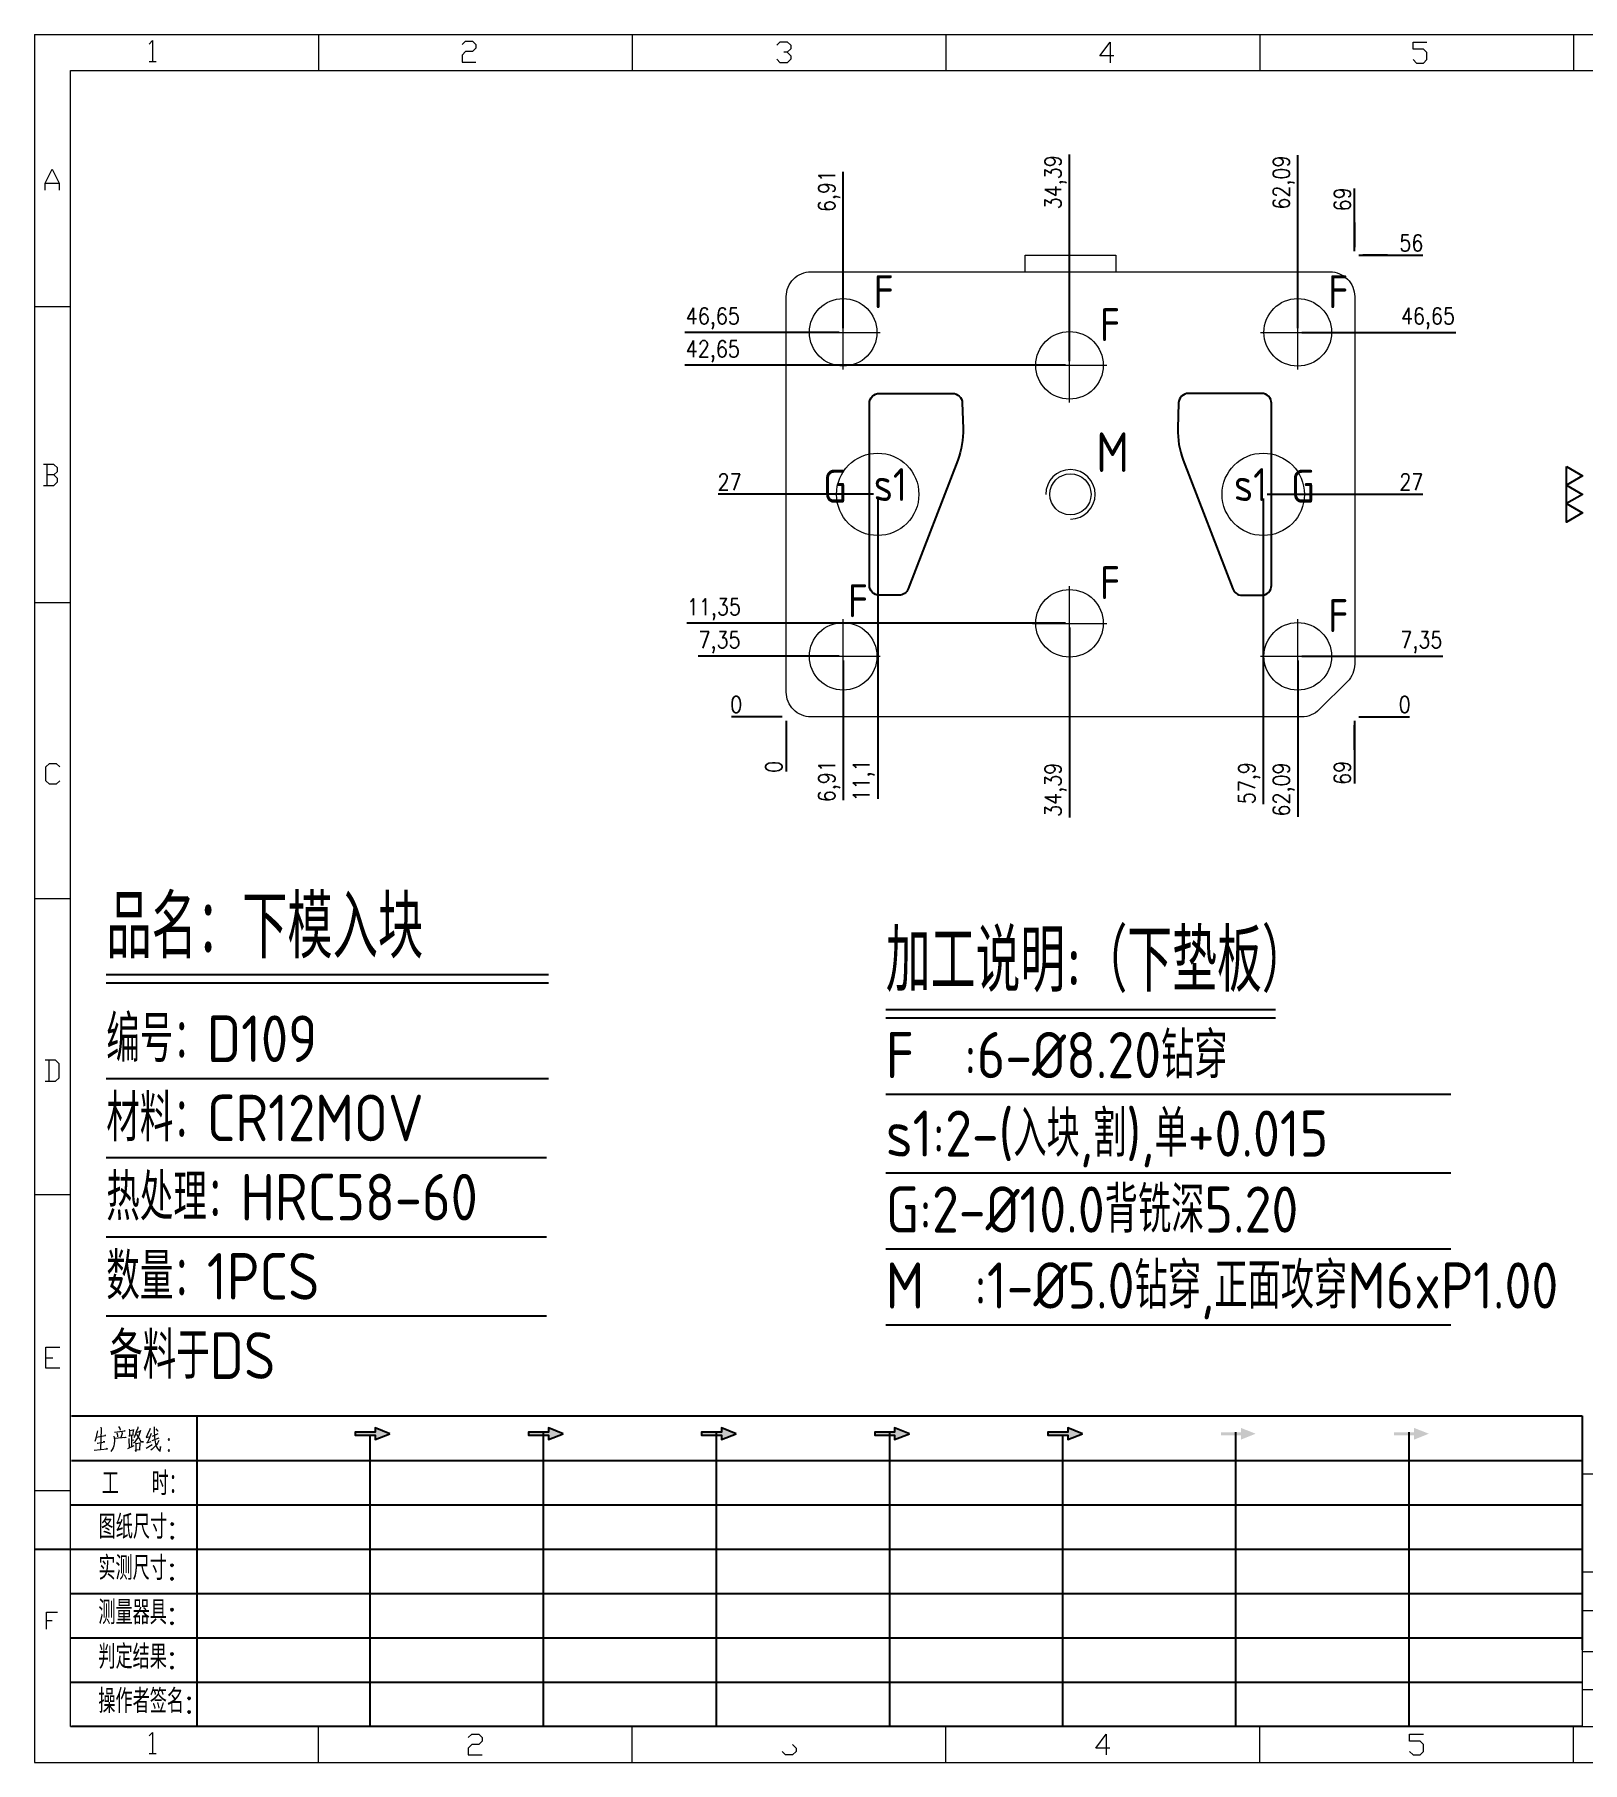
# Model space of a CAD drawing. Header units: millimetres. Extents: x 88508 to 142116, y -5268 to 20283.
# Drawn here: x 98120.5 to 98308.4, y -5268 to -5058.4 of the extents above; entities that cross this region are included whole.
import ezdxf
from ezdxf.enums import TextEntityAlignment as Align

# ---------------------------------------------------------------- set-up
doc = ezdxf.new("R2010")
doc.units = ezdxf.units.MM
doc.linetypes.add('CENTER', pattern=[0])
doc.linetypes.add('HIDDEN', pattern=[0])
for name, color, linetype in [('DIM', 4, 'Continuous'), ('LB_P', 2, 'Continuous'), ('TEXT', 4, 'Continuous')]:
    doc.layers.add(name, color=color, linetype=linetype)
doc.styles.add('chinesef_fs', font='simplex.shx', dxfattribs={"bigfont": 'gbcbig.shx'})
doc.styles.add('gbenor', font='gbenor.shx', dxfattribs={"bigfont": 'gbcbig.shx'})
doc.styles.add('GBENOR_', font='gbenor.shx', dxfattribs={"bigfont": 'gbcbig'})
doc.styles.get("Standard").update_dxf_attribs({"font": 'txt.shx', "width": 0.85, "bigfont": 'ctxt.shx'})
doc.styles.add('TXT', font='txt.shx', dxfattribs={"width": 0.8, "bigfont": 'ctxt.shx'})
doc.dimstyles.new('T-2-WX', dxfattribs={"dimtxt": 2, "dimasz": 2, "dimexe": 0.5, "dimexo": 0.5, "dimgap": 0.5, "dimtad": 1, "dimtxsty": 'Standard', "dimblk": 'OPEN30', "dimcen": 0, "dimazin": 3, "dimtfac": 1, "dimtmove": 0, "dimatfit": 3, "dimldrblk": 'OPEN30', "dimlwd": -1, "dimlwe": -1})

# ---------------------------------------------------------------- blocks, each defined once
blk = doc.blocks.new('*D8304')
at = {"layer": 'Defpoints', "color": 0}
for p in [(98211.78, -5141.18), (98280.78, -5141.18), (98285.78, -5141.18)]:
    blk.add_point(p, dxfattribs=at)
at = {"layer": 'DIM', "color": 0, "linetype": 'Continuous'}
blk.add_line((98281.28, -5141.18), (98287.42, -5141.18), dxfattribs=at)
at = {"layer": 'DIM', "color": 0, "insert": (98286.85, -5139.68), "char_height": 2, "attachment_point": 5}
blk.add_mtext('0', dxfattribs=at)
blk = doc.blocks.new('_Open30')
blk = doc.blocks.new('*D8305')
at = {"layer": 'Defpoints', "color": 0}
for p in [(98273.87, -5133.83), (98285.78, -5133.83), (98211.78, -5141.18)]:
    blk.add_point(p, dxfattribs=at)
at = {"layer": 'DIM', "color": 0, "linetype": 'Continuous'}
for p, q in [((98274.37, -5133.83), (98277.87, -5133.83)), ((98277.87, -5133.83), (98281.78, -5133.83)), ((98281.78, -5133.83), (98291.47, -5133.83))]:
    blk.add_line(p, q, dxfattribs=at)
at = {"layer": 'DIM', "color": 0, "insert": (98288.88, -5132.14), "char_height": 2, "attachment_point": 5}
blk.add_mtext('7,35', dxfattribs=at)
blk = doc.blocks.new('*D8306')
at = {"layer": 'Defpoints', "color": 0}
for p in [(98269.68, -5114.18), (98285.78, -5114.18), (98211.78, -5141.18)]:
    blk.add_point(p, dxfattribs=at)
at = {"layer": 'DIM', "color": 0, "linetype": 'Continuous'}
for p, q in [((98270.18, -5114.18), (98277.78, -5114.18)), ((98277.78, -5114.18), (98281.78, -5114.18)), ((98281.78, -5114.18), (98289.04, -5114.18))]:
    blk.add_line(p, q, dxfattribs=at)
at = {"layer": 'DIM', "color": 0, "insert": (98287.66, -5112.68), "char_height": 2, "attachment_point": 5}
blk.add_mtext('27', dxfattribs=at)
blk = doc.blocks.new('*D8307')
at = {"layer": 'Defpoints', "color": 0}
for p in [(98273.87, -5094.53), (98285.78, -5094.53), (98211.78, -5141.18)]:
    blk.add_point(p, dxfattribs=at)
at = {"layer": 'DIM', "color": 0, "linetype": 'Continuous'}
for p, q in [((98274.37, -5094.53), (98277.87, -5094.53)), ((98277.87, -5094.53), (98281.78, -5094.53)), ((98281.78, -5094.53), (98293.08, -5094.53))]:
    blk.add_line(p, q, dxfattribs=at)
at = {"layer": 'DIM', "color": 0, "insert": (98289.68, -5092.84), "char_height": 2, "attachment_point": 5}
blk.add_mtext('46,65', dxfattribs=at)
blk = doc.blocks.new('*D8308')
at = {"layer": 'Defpoints', "color": 0}
for p in [(98280.78, -5085.18), (98285.78, -5085.18), (98211.78, -5141.18)]:
    blk.add_point(p, dxfattribs=at)
at = {"layer": 'DIM', "color": 0, "linetype": 'Continuous'}
for p, q in [((98281.28, -5085.18), (98284.78, -5085.18)), ((98284.78, -5085.18), (98281.78, -5085.18)), ((98281.78, -5085.18), (98289.04, -5085.18))]:
    blk.add_line(p, q, dxfattribs=at)
at = {"layer": 'DIM', "color": 0, "insert": (98287.66, -5083.68), "char_height": 2, "attachment_point": 5}
blk.add_mtext('56', dxfattribs=at)
blk = doc.blocks.new('*D8309')
at = {"layer": 'Defpoints', "color": 0}
for p in [(98206.78, -5141.18), (98211.78, -5141.18), (98211.78, -5141.18)]:
    blk.add_point(p, dxfattribs=at)
at = {"layer": 'DIM', "color": 0, "linetype": 'Continuous'}
blk.add_line((98211.28, -5141.18), (98205.15, -5141.18), dxfattribs=at)
at = {"layer": 'DIM', "color": 0, "insert": (98205.72, -5139.68), "char_height": 2, "attachment_point": 5}
blk.add_mtext('0', dxfattribs=at)
blk = doc.blocks.new('*D8310')
at = {"layer": 'Defpoints', "color": 0}
for p in [(98206.78, -5133.83), (98218.7, -5133.83), (98211.78, -5141.18)]:
    blk.add_point(p, dxfattribs=at)
at = {"layer": 'DIM', "color": 0, "linetype": 'Continuous'}
for p, q in [((98210.78, -5133.83), (98201.1, -5133.83)), ((98214.7, -5133.83), (98210.78, -5133.83)), ((98218.2, -5133.83), (98214.7, -5133.83))]:
    blk.add_line(p, q, dxfattribs=at)
at = {"layer": 'DIM', "color": 0, "insert": (98203.69, -5132.14), "char_height": 2, "attachment_point": 5}
blk.add_mtext('7,35', dxfattribs=at)
blk = doc.blocks.new('*D8311')
at = {"layer": 'Defpoints', "color": 0}
for p in [(98206.78, -5129.83), (98246.17, -5129.83), (98211.78, -5141.18)]:
    blk.add_point(p, dxfattribs=at)
at = {"layer": 'DIM', "color": 0, "linetype": 'Continuous'}
for p, q in [((98210.78, -5129.83), (98199.73, -5129.83)), ((98214.78, -5129.83), (98210.78, -5129.83)), ((98245.67, -5129.83), (98214.78, -5129.83))]:
    blk.add_line(p, q, dxfattribs=at)
at = {"layer": 'DIM', "color": 0, "insert": (98203.01, -5128.14), "char_height": 2, "attachment_point": 5}
blk.add_mtext('11,35', dxfattribs=at)
blk = doc.blocks.new('*D8312')
at = {"layer": 'Defpoints', "color": 0}
for p in [(98206.78, -5114.18), (98222.89, -5114.18), (98211.78, -5141.18)]:
    blk.add_point(p, dxfattribs=at)
at = {"layer": 'DIM', "color": 0, "linetype": 'Continuous'}
for p, q in [((98210.78, -5114.18), (98203.53, -5114.18)), ((98214.78, -5114.18), (98210.78, -5114.18)), ((98222.39, -5114.18), (98214.78, -5114.18))]:
    blk.add_line(p, q, dxfattribs=at)
at = {"layer": 'DIM', "color": 0, "insert": (98204.91, -5112.68), "char_height": 2, "attachment_point": 5}
blk.add_mtext('27', dxfattribs=at)
blk = doc.blocks.new('*D8313')
at = {"layer": 'Defpoints', "color": 0}
for p in [(98206.78, -5098.53), (98246.17, -5098.53), (98211.78, -5141.18)]:
    blk.add_point(p, dxfattribs=at)
at = {"layer": 'DIM', "color": 0, "linetype": 'Continuous'}
for p, q in [((98210.78, -5098.53), (98199.48, -5098.53)), ((98214.78, -5098.53), (98210.78, -5098.53)), ((98245.67, -5098.53), (98214.78, -5098.53))]:
    blk.add_line(p, q, dxfattribs=at)
at = {"layer": 'DIM', "color": 0, "insert": (98202.88, -5096.84), "char_height": 2, "attachment_point": 5}
blk.add_mtext('42,65', dxfattribs=at)
blk = doc.blocks.new('*D8314')
at = {"layer": 'Defpoints', "color": 0}
for p in [(98206.78, -5094.53), (98218.7, -5094.53), (98211.78, -5141.18)]:
    blk.add_point(p, dxfattribs=at)
at = {"layer": 'DIM', "color": 0, "linetype": 'Continuous'}
for p, q in [((98210.78, -5094.53), (98199.48, -5094.53)), ((98214.7, -5094.53), (98210.78, -5094.53)), ((98218.2, -5094.53), (98214.7, -5094.53))]:
    blk.add_line(p, q, dxfattribs=at)
at = {"layer": 'DIM', "color": 0, "insert": (98202.88, -5092.84), "char_height": 2, "attachment_point": 5}
blk.add_mtext('46,65', dxfattribs=at)
blk = doc.blocks.new('*D8315')
at = {"layer": 'Defpoints', "color": 0}
for p in [(98211.78, -5141.18), (98280.78, -5141.18), (98280.78, -5146.18)]:
    blk.add_point(p, dxfattribs=at)
at = {"layer": 'DIM', "color": 0, "linetype": 'Continuous'}
for p, q in [((98280.78, -5141.68), (98280.78, -5145.18)), ((98280.78, -5145.18), (98280.78, -5142.18)), ((98280.78, -5142.18), (98280.78, -5149.27))]:
    blk.add_line(p, q, dxfattribs=at)
at = {"layer": 'DIM', "color": 0, "insert": (98279.28, -5147.98), "char_height": 2, "attachment_point": 5, "rotation": 90}
blk.add_mtext('69', dxfattribs=at)
blk = doc.blocks.new('*D8316')
at = {"layer": 'Defpoints', "color": 0}
for p in [(98273.87, -5133.83), (98211.78, -5141.18), (98273.87, -5146.18)]:
    blk.add_point(p, dxfattribs=at)
at = {"layer": 'DIM', "color": 0, "linetype": 'Continuous'}
for p, q in [((98273.87, -5134.33), (98273.87, -5138.18)), ((98273.87, -5138.18), (98273.87, -5142.18)), ((98273.87, -5142.18), (98273.87, -5153.32))]:
    blk.add_line(p, q, dxfattribs=at)
at = {"layer": 'DIM', "color": 0, "insert": (98272.18, -5150), "char_height": 2, "attachment_point": 5, "rotation": 90}
blk.add_mtext('62,09', dxfattribs=at)
blk = doc.blocks.new('*D8317')
at = {"layer": 'Defpoints', "color": 0}
for p in [(98269.68, -5114.18), (98211.78, -5141.18), (98269.68, -5146.18)]:
    blk.add_point(p, dxfattribs=at)
at = {"layer": 'DIM', "color": 0, "linetype": 'Continuous'}
for p, q in [((98269.68, -5114.68), (98269.68, -5138.18)), ((98269.68, -5138.18), (98269.68, -5142.18)), ((98269.68, -5142.18), (98269.68, -5151.78))]:
    blk.add_line(p, q, dxfattribs=at)
at = {"layer": 'DIM', "color": 0, "insert": (98267.99, -5149.23), "char_height": 2, "attachment_point": 5, "rotation": 90}
blk.add_mtext('57,9', dxfattribs=at)
blk = doc.blocks.new('*D8318')
at = {"layer": 'Defpoints', "color": 0}
for p in [(98246.17, -5129.83), (98211.78, -5141.18), (98246.17, -5146.18)]:
    blk.add_point(p, dxfattribs=at)
at = {"layer": 'DIM', "color": 0, "linetype": 'Continuous'}
for p, q in [((98246.17, -5130.33), (98246.17, -5138.18)), ((98246.17, -5138.18), (98246.17, -5142.18)), ((98246.17, -5142.18), (98246.17, -5153.4))]:
    blk.add_line(p, q, dxfattribs=at)
at = {"layer": 'DIM', "color": 0, "insert": (98244.48, -5150.04), "char_height": 2, "attachment_point": 5, "rotation": 90}
blk.add_mtext('34,39', dxfattribs=at)
blk = doc.blocks.new('*D8319')
at = {"layer": 'Defpoints', "color": 0}
for p in [(98222.89, -5114.18), (98211.78, -5141.18), (98222.89, -5146.18)]:
    blk.add_point(p, dxfattribs=at)
at = {"layer": 'DIM', "color": 0, "linetype": 'Continuous'}
for p, q in [((98222.89, -5114.68), (98222.89, -5138.18)), ((98222.89, -5138.18), (98222.89, -5142.18)), ((98222.89, -5142.18), (98222.89, -5151.13))]:
    blk.add_line(p, q, dxfattribs=at)
at = {"layer": 'DIM', "color": 0, "insert": (98221.2, -5148.91), "char_height": 2, "attachment_point": 5, "rotation": 90}
blk.add_mtext('11,1', dxfattribs=at)
blk = doc.blocks.new('*D8320')
at = {"layer": 'Defpoints', "color": 0}
for p in [(98218.7, -5133.83), (98211.78, -5141.18), (98218.7, -5146.18)]:
    blk.add_point(p, dxfattribs=at)
at = {"layer": 'DIM', "color": 0, "linetype": 'Continuous'}
for p, q in [((98218.7, -5134.33), (98218.7, -5138.18)), ((98218.7, -5138.18), (98218.7, -5142.18)), ((98218.7, -5142.18), (98218.7, -5151.3))]:
    blk.add_line(p, q, dxfattribs=at)
at = {"layer": 'DIM', "color": 0, "insert": (98217.01, -5148.99), "char_height": 2, "attachment_point": 5, "rotation": 90}
blk.add_mtext('6,91', dxfattribs=at)
blk = doc.blocks.new('*D8321')
at = {"layer": 'Defpoints', "color": 0}
for p in [(98211.78, -5141.18), (98211.78, -5141.18), (98211.78, -5146.18)]:
    blk.add_point(p, dxfattribs=at)
at = {"layer": 'DIM', "color": 0, "linetype": 'Continuous'}
blk.add_line((98211.78, -5141.68), (98211.78, -5147.82), dxfattribs=at)
at = {"layer": 'DIM', "color": 0, "insert": (98210.28, -5147.25), "char_height": 2, "attachment_point": 5, "rotation": 90}
blk.add_mtext('0', dxfattribs=at)
blk = doc.blocks.new('*D8322')
at = {"layer": 'Defpoints', "color": 0}
for p in [(98280.78, -5080.18), (98280.78, -5085.18), (98211.78, -5141.18)]:
    blk.add_point(p, dxfattribs=at)
at = {"layer": 'DIM', "color": 0, "linetype": 'Continuous'}
for p, q in [((98280.78, -5084.18), (98280.78, -5077.09)), ((98280.78, -5084.68), (98280.78, -5081.18)), ((98280.78, -5081.18), (98280.78, -5084.18))]:
    blk.add_line(p, q, dxfattribs=at)
at = {"layer": 'DIM', "color": 0, "insert": (98279.28, -5078.39), "char_height": 2, "attachment_point": 5, "rotation": 90}
blk.add_mtext('69', dxfattribs=at)
blk = doc.blocks.new('*D8323')
at = {"layer": 'Defpoints', "color": 0}
for p in [(98273.87, -5080.18), (98273.87, -5094.53), (98211.78, -5141.18)]:
    blk.add_point(p, dxfattribs=at)
at = {"layer": 'DIM', "color": 0, "linetype": 'Continuous'}
for p, q in [((98273.87, -5084.18), (98273.87, -5073.04)), ((98273.87, -5088.18), (98273.87, -5084.18)), ((98273.87, -5094.03), (98273.87, -5088.18))]:
    blk.add_line(p, q, dxfattribs=at)
at = {"layer": 'DIM', "color": 0, "insert": (98272.18, -5076.36), "char_height": 2, "attachment_point": 5, "rotation": 90}
blk.add_mtext('62,09', dxfattribs=at)
blk = doc.blocks.new('*D8324')
at = {"layer": 'Defpoints', "color": 0}
for p in [(98246.17, -5080.18), (98246.17, -5098.53), (98211.78, -5141.18)]:
    blk.add_point(p, dxfattribs=at)
at = {"layer": 'DIM', "color": 0, "linetype": 'Continuous'}
for p, q in [((98246.17, -5084.18), (98246.17, -5072.96)), ((98246.17, -5088.18), (98246.17, -5084.18)), ((98246.17, -5098.03), (98246.17, -5088.18))]:
    blk.add_line(p, q, dxfattribs=at)
at = {"layer": 'DIM', "color": 0, "insert": (98244.48, -5076.32), "char_height": 2, "attachment_point": 5, "rotation": 90}
blk.add_mtext('34,39', dxfattribs=at)
blk = doc.blocks.new('*D8325')
at = {"layer": 'Defpoints', "color": 0}
for p in [(98218.7, -5080.18), (98218.7, -5094.53), (98211.78, -5141.18)]:
    blk.add_point(p, dxfattribs=at)
at = {"layer": 'DIM', "color": 0, "linetype": 'Continuous'}
for p, q in [((98218.7, -5084.18), (98218.7, -5075.07)), ((98218.7, -5088.18), (98218.7, -5084.18)), ((98218.7, -5094.03), (98218.7, -5088.18))]:
    blk.add_line(p, q, dxfattribs=at)
at = {"layer": 'DIM', "color": 0, "insert": (98217.01, -5077.38), "char_height": 2, "attachment_point": 5, "rotation": 90}
blk.add_mtext('6,91', dxfattribs=at)
blk = doc.blocks.new('U40')
for points in [[(351.8, 337.7), (351.8, 333.2), (367, 339.3), (351.8, 345.3), (351.8, 340.8), (331.2, 340.8), (331.2, 337.7)], [(545.7, 339.3), (530.6, 345.3), (530.6, 340.8), (509.9, 340.8), (509.9, 337.7), (530.6, 337.7), (530.6, 333.2)], [(724.5, 339.3), (709.3, 345.3), (709.3, 340.8), (688.7, 340.8), (688.7, 337.7), (709.3, 337.7), (709.3, 333.2)], [(903.3, 339.3), (888.1, 345.3), (888.1, 340.8), (867.5, 340.8), (867.5, 337.7), (888.1, 337.7), (888.1, 333.2)], [(1082.1, 339.3), (1066.9, 345.3), (1066.9, 340.8), (1046.3, 340.8), (1046.3, 337.7), (1066.9, 337.7), (1066.9, 333.2)], [(1245.7, 337.7), (1245.7, 333.2), (1260.9, 339.3), (1245.7, 345.3), (1245.7, 340.8), (1225.1, 340.8), (1225.1, 337.7)], [(1424.5, 337.7), (1424.5, 333.2), (1439.7, 339.3), (1424.5, 345.3), (1424.5, 340.8), (1403.8, 340.8), (1403.8, 337.7)]]:
    blk.add_hatch(color=3).paths.add_polyline_path(points)
at = {"color": 254, "lineweight": 18}
for p, q in [((0, 1783.5), (0, 0)), ((0, 1783.5), (2530.2, 1783.5)), ((941.1, 1783.5), (941.1, 1746.5)), ((1265.1, 1783.5), (1265.1, 1746.5)), ((1589.1, 1783.5), (1589.1, 1746.5)), ((37, 37), (37, 1746.5)), ((37, 1746.5), (2493.2, 1746.5)), ((0, 1502.7), (37, 1502.7)), ((0, 1197.2), (37, 1197.2)), ((0, 891.7), (37, 891.7)), ((0, 586.3), (37, 586.3)), ((1598.1, 298), (2493.2, 298)), ((0, 280.8), (37, 280.8)), ((1598.2, 196.6), (2493.2, 196.6)), ((2493.2, 156.4), (1598.2, 156.4)), ((2493.2, 114.1), (1598.2, 114.1)), ((2493.2, 75), (1598.2, 75)), ((37, 37), (2493.2, 37)), ((941.1, 0), (941.1, 37)), ((1265.1, 0), (1265.1, 37)), ((1589.1, 0), (1589.1, 37)), ((0, 0), (2530.2, 0))]:
    blk.add_line(p, q, dxfattribs=at)
at = {"color": 254, "linetype": 'Continuous', "lineweight": 18}
for p, q in [((293.1, 1783.5), (293.1, 1746.5)), ((617.1, 1783.5), (617.1, 1746.5)), ((1598.1, 298), (1598.1, 37)), ((1598.2, 298), (1598.2, 37)), ((293.1, 0), (293.1, 37)), ((617.1, 0), (617.1, 37))]:
    blk.add_line(p, q, dxfattribs=at)
for p, q in [((38, 357.6), (1598.2, 357.6)), ((1598.2, 357.6), (1598.2, 116.2)), ((38, 311.8), (1598.2, 311.8)), ((37.1, 266), (1598.2, 266)), ((0.1, 220.2), (1598.2, 220.2)), ((37.1, 174.4), (1598.2, 174.4)), ((37.1, 128.6), (1598.2, 128.6)), ((37.1, 82.8), (1598.2, 82.8))]:
    blk.add_line(p, q)
at = {"color": 254}
for p, q in [((167.8, 37), (167.8, 357.6)), ((525.5, 37), (525.5, 340.8)), ((704.3, 37), (704.3, 340.8)), ((883.1, 37), (883.1, 340.8)), ((1240.6, 37), (1240.6, 340.8)), ((1419.4, 37), (1419.4, 340.8)), ((346.7, 37), (346.7, 337.9)), ((1061.9, 37), (1061.9, 337.7)), ((1598.2, 37), (38, 37))]:
    blk.add_line(p, q, dxfattribs=at)
at = {"color": 92, "lineweight": 18}
for points in [[(118.3, 1773.7), (121.9, 1777.3), (121.9, 1755.8)], [(441.4, 1773.1), (445, 1776.7), (452.2, 1776.7), (455.8, 1773.1), (455.8, 1769.5), (452.2, 1765.9), (445, 1765.9), (441.4, 1762.3), (441.4, 1755.1), (455.8, 1755.1)], [(766.4, 1772.4), (770, 1776), (777.2, 1776), (780.8, 1772.4), (780.8, 1768.8), (777.2, 1765.2), (773.6, 1765.2)], [(1114.4, 1761.4), (1100, 1761.4), (1110.8, 1775.8), (1110.8, 1754.2)], [(1423.4, 1757.7), (1427, 1754.1), (1434.2, 1754.1), (1437.8, 1757.7), (1437.8, 1764.9), (1434.2, 1768.5), (1423.4, 1768.5), (1423.4, 1775.7), (1437.8, 1775.7)], [(118.3, 1755.8), (125.5, 1755.8)], [(777.2, 1765.2), (780.8, 1761.6), (780.8, 1758), (777.2, 1754.4), (770, 1754.4), (766.4, 1758)], [(11.1, 1622.8), (11.1, 1630), (18.3, 1644.4), (25.5, 1630), (25.5, 1622.8)], [(11.1, 1630), (25.5, 1630)], [(20, 1329), (23.6, 1332.6), (23.6, 1336.2), (20, 1339.8), (9.2, 1339.8)], [(12.8, 1339.8), (12.8, 1318.2)], [(9.2, 1318.2), (20, 1318.2), (23.6, 1321.8), (23.6, 1325.4), (20, 1329), (12.8, 1329)], [(26.1, 1013.2), (22.5, 1009.6), (15.3, 1009.6), (11.7, 1013.2), (11.7, 1027.6), (15.3, 1031.2), (22.5, 1031.2), (26.1, 1027.6)], [(11, 703.2), (21.8, 703.2), (25.4, 706.8), (25.4, 721.2), (21.8, 724.8), (11, 724.8)], [(14.6, 724.8), (14.6, 703.2)], [(26.1, 407), (11.7, 407), (11.7, 428.6), (26.1, 428.6)], [(11.7, 417.8), (18.9, 417.8)], [(12.3, 137.7), (12.3, 155), (23.8, 155)], [(12.3, 146.4), (18.1, 146.4)], [(118.3, 27.4), (121.9, 31), (121.9, 9.4)], [(447.9, 25.7), (451.5, 29.3), (458.7, 29.3), (462.3, 25.7), (462.3, 22.1), (458.7, 18.5), (451.5, 18.5), (447.9, 14.9), (447.9, 7.7), (462.3, 7.7)], [(782.7, 18.5), (786.3, 14.9), (786.3, 11.3), (782.7, 7.7), (775.5, 7.7), (771.9, 11.3)], [(1110.3, 14.9), (1095.9, 14.9), (1106.7, 29.3), (1106.7, 7.7)], [(1419.9, 11.3), (1423.5, 7.7), (1430.7, 7.7), (1434.3, 11.3), (1434.3, 18.5), (1430.7, 22.1), (1419.9, 22.1), (1419.9, 29.3), (1434.3, 29.3)], [(118.3, 9.4), (125.5, 9.4)]]:
    blk.add_lwpolyline(points, dxfattribs=at)
at = {"color": 92, "lineweight": 0}
for points in [[(65, 342.2), (64.8, 341), (64.1, 337.9), (63.6, 335.7), (62.8, 333.5), (62.1, 331.4)], [(68.4, 345.9), (68.7, 344.4), (68.1, 322.9)], [(82.6, 340.8), (93.7, 342.2), (93.3, 342.4), (92.4, 342)], [(86.1, 336.1), (86, 337.5), (85.3, 339.8)], [(86.7, 346.7), (87.9, 344.6), (88.3, 343)], [(90.3, 341), (90.4, 339.6), (89.1, 335.3)], [(97.8, 344), (98.1, 342.6), (98.1, 340.8), (98.1, 337.9), (98.1, 336.3), (98.2, 337.7), (102.1, 338.3), (101.8, 338.3), (102.1, 343.6), (102.1, 343.2), (102.1, 342.8), (98.2, 342.2)], [(105.5, 341.2), (105.9, 341), (109.6, 341.8), (109.3, 342.6), (108.5, 339.6), (107.6, 337.3), (106.9, 335.9), (105.9, 334.3), (104.3, 332), (103.1, 330.4), (101.9, 329.4)], [(106.6, 346.5), (106.5, 345.2), (105.1, 341.2), (104.2, 338.9), (103.1, 336.3), (102.6, 335.5)], [(104.9, 339.1), (105.3, 338.7), (107, 335.7), (108.6, 333.3), (109.9, 331.2), (110.3, 330.8), (112.6, 330.8), (110.2, 331.2), (109, 332.6)], [(119.3, 344.8), (119.1, 343.8), (116.8, 338.5), (115.4, 335.5), (119.3, 336.3)], [(120.3, 339.4), (118.1, 333.5), (116.4, 330), (116.1, 329.8), (120.5, 331.4)], [(121.7, 336.7), (127.7, 339.6)], [(123.4, 346.5), (123.5, 345.4), (123.5, 340.8), (123.8, 337.3), (124, 335.3), (124.2, 333.1), (124.5, 331), (124.8, 329), (125.2, 327.4), (125.9, 325.7), (126.9, 323.9), (127.9, 322.7), (128.9, 321.7), (129.6, 321.3), (129.9, 326.1), (129.4, 321.5)], [(127.7, 341.6), (127.2, 342.4), (125.7, 344.2)], [(61.4, 322.3), (68.2, 322.9), (75.3, 323.7), (74.9, 323.9), (73.8, 323.5)], [(63.8, 335.9), (73.4, 337.5), (73.1, 337.7), (72.5, 337.3)], [(64.5, 329.6), (64.8, 329.6), (65.1, 329.6), (72.5, 331), (71.9, 331), (70.9, 330.8)], [(82.6, 335.1), (82.6, 331.8), (82.3, 329), (81.9, 326.8), (81.2, 324.9), (80.3, 323.1), (79.6, 321.9), (78.8, 320.9)], [(93.3, 335.5), (94.1, 335.7), (94.3, 335.5), (82.6, 334.3), (82.6, 335.1), (82.2, 336.9)], [(96.5, 323.9), (102.8, 327.2)], [(97.2, 334.3), (97.5, 333.5), (97.7, 324.7)], [(100.2, 337.9), (100.1, 325.9)], [(100.2, 332.6), (102.4, 333.1)], [(104.2, 330), (104.5, 329), (104.5, 321.1), (104.3, 322.1), (104.5, 322.7), (109.2, 323.1), (108.6, 323.1), (109, 329.2), (109, 330), (109.3, 329.4), (108.6, 329.4), (104.6, 328.8)], [(115.3, 324.3), (121.5, 328.2)], [(128.2, 332.4), (128.1, 331.6), (126.9, 329.6), (125.8, 328), (124.5, 326.3), (123, 324.7), (121.4, 323.3), (120.1, 322.3)], [(121.4, 332.2), (128.8, 335.1)]]:
    blk.add_lwpolyline(points, dxfattribs=at)
for points in [[(367, 339.3), (351.8, 345.3), (351.8, 340.8), (331.2, 340.8), (331.2, 337.7), (351.8, 337.7), (351.8, 333.2), (367, 339.3)], [(545.7, 339.3), (530.6, 345.3), (530.6, 340.8), (509.9, 340.8), (509.9, 337.7), (530.6, 337.7), (530.6, 333.2), (545.7, 339.3)], [(724.5, 339.3), (709.3, 345.3), (709.3, 340.8), (688.7, 340.8), (688.7, 337.7), (709.3, 337.7), (709.3, 333.2), (724.5, 339.3)], [(903.3, 339.3), (888.1, 345.3), (888.1, 340.8), (867.5, 340.8), (867.5, 337.7), (888.1, 337.7), (888.1, 333.2), (903.3, 339.3)], [(1082.1, 339.3), (1066.9, 345.3), (1066.9, 340.8), (1046.3, 340.8), (1046.3, 337.7), (1066.9, 337.7), (1066.9, 333.2), (1082.1, 339.3)]]:
    blk.add_lwpolyline(points)
for points in [[(138.7, 332.4), (139.4, 333.5), (138.7, 334.5), (138, 333.5)], [(138.7, 320.9), (139.4, 321.9), (138.7, 322.9), (138, 321.9)]]:
    blk.add_lwpolyline(points, close=True, dxfattribs=at)
at = {"color": 3, "style": 'chinesef_fs'}
for s, p in [('工  时：', (69.5, 275.7)), ('图纸尺寸:', (66.2, 230.9)), ('实测尺寸:', (65.9, 188.4)), ('测量器具:', (65.9, 142.6)), ('判定结果:', (65.9, 96.8)), ('操作者签名:', (65.9, 51))]:
    blk.add_text(s, height=24.57, dxfattribs=at).set_placement(p)
at = {"lineweight": 18, "style": 'GBENOR_'}
blk.add_attdef('文档路径', (2126, 386.9), '', height=17.8, dxfattribs=at)
at = {"lineweight": 20, "style": 'TXT'}
for tag, height, p in [('18-**-**', 16.3, (1866.6, 256.2)), ('客户名称', 16.1, (1741.1, 134, 0)), ('料厚:', 16.1, (1741.3, 93.2, 0))]:
    blk.add_attdef(tag, text='', height=height, dxfattribs=at).set_placement(p, align=Align.MIDDLE)
for tag, p, height in [('88888', (1850.9, 207.5), 14.9), ('材质:', (1691.2, 168, 0), 16.1), ('核准', (1869.4, 127.5, 0), 16.1), ('设计', (1868.8, 88.3, 0), 16.1), ('绘图', (1868.2, 49.1, 0), 16.1)]:
    blk.add_attdef(tag, p, '', height=height, dxfattribs=at)
for tag, p, height, width in [('3', (2234.7, 206.9), 15.8, 0.7), ('4', (2234.7, 167.4), 15.8, 0.7), ('核准日期', (2041.1, 124.2, 0), 16.1, 0.68), ('设计日期', (2041.1, 84.5, 0), 16.1, 0.68), ('1', (2251.9, 85.9), 14.6, 0.7), ('绘图日期', (2040.9, 46.4, 0), 16.1, 0.68), ('2', (2235, 49.2), 14.6, 0.7)]:
    blk.add_attdef(tag, p, '', height=height, dxfattribs=dict(at, width=width))

msp = doc.modelspace()

# ---------------------------------------------------------------- linework, layer by layer
at = {"layer": 'DIM', "color": 4, "linetype": 'Continuous', "lineweight": 25}
for p, q in [((98129.255, -5172.461), (98182.936, -5172.461)), ((98129.255, -5173.451), (98182.936, -5173.451)), ((98129.255, -5185.04), (98182.936, -5185.04)), ((98129.255, -5194.65), (98182.702, -5194.65)), ((98129.255, -5204.261), (98182.702, -5204.261)), ((98129.255, -5213.872), (98182.702, -5213.872))]:
    msp.add_line(p, q, dxfattribs=at)
at = {"layer": 'LB_P', "linetype": 'Continuous', "lineweight": 15}
for p, q in [((98240.785, -5087.182), (98251.785, -5087.182)), ((98246.171, -5103.04), (98246.171, -5094.02))]:
    msp.add_line(p, q, dxfattribs=at)
at = {"layer": 'LB_P', "color": 4, "linetype": 'CENTER', "lineweight": 15}
for p, q in [((98218.697, -5099.04), (98218.697, -5090.02)), ((98273.872, -5099.04), (98273.872, -5090.02)), ((98214.187, -5094.53), (98223.207, -5094.53)), ((98269.362, -5094.53), (98278.382, -5094.53)), ((98241.661, -5098.53), (98250.681, -5098.53)), ((98246.171, -5134.344), (98246.171, -5125.324)), ((98218.697, -5138.344), (98218.697, -5129.324)), ((98241.661, -5129.834), (98250.681, -5129.834)), ((98273.872, -5138.344), (98273.872, -5129.324)), ((98214.187, -5133.834), (98223.207, -5133.834)), ((98269.362, -5133.834), (98278.382, -5133.834))]:
    msp.add_line(p, q, dxfattribs=at)
at = {"layer": 'LB_P', "linetype": 'Continuous', "lineweight": 15}
msp.add_lwpolyline([(98240.785, -5087.182), (98240.785, -5085.182), (98251.785, -5085.182), (98251.785, -5087.182), (98277.785, -5087.182, -0.4142136), (98280.785, -5090.182), (98280.785, -5134.768, -0.1989124), (98279.906, -5136.889), (98276.492, -5140.303, -0.1989124), (98274.37, -5141.182), (98214.785, -5141.182, -0.4142136), (98211.785, -5138.182), (98211.785, -5090.182, -0.4142136), (98214.785, -5087.182)], format="xyb", close=True, dxfattribs=at)
at = {"layer": 'LB_P', "color": 1, "linetype": 'Continuous', "lineweight": 25}
for points in [[(98221.886, -5125.228), (98221.886, -5109.689), (98221.886, -5106.159), (98221.886, -5103.136, -0.4142136), (98223.086, -5101.936), (98231.953, -5101.936, -0.4050649), (98233.152, -5103.099), (98233.25, -5106.198, -0.0999331), (98232.601, -5110.023), (98226.589, -5125.659, -0.3103563), (98225.469, -5126.428), (98223.086, -5126.428, -0.4142136)], [(98270.684, -5125.228), (98270.684, -5109.689), (98270.684, -5106.159), (98270.684, -5103.136, 0.4142136), (98269.484, -5101.936), (98260.616, -5101.936, 0.4050649), (98259.417, -5103.099), (98259.32, -5106.198, 0.0999331), (98259.968, -5110.023), (98265.98, -5125.659, 0.3103563), (98267.1, -5126.428), (98269.484, -5126.428, 0.4142136)]]:
    msp.add_lwpolyline(points, format="xyb", close=True, dxfattribs=at)
at = {"layer": 'LB_P', "linetype": 'Continuous', "lineweight": 15}
for centre, radius in [((98218.697, -5094.53), 4.1), ((98273.872, -5094.53), 4.1), ((98246.171, -5098.53), 4.1), ((98246.285, -5114.182), 2.5), ((98246.171, -5129.834), 4.1), ((98218.697, -5133.834), 4.1), ((98273.872, -5133.834), 4.1)]:
    msp.add_circle(centre, radius, dxfattribs=at)
at = {"layer": 'LB_P', "linetype": 'HIDDEN', "lineweight": 15}
for centre in [(98222.886, -5114.182), (98269.684, -5114.182)]:
    msp.add_circle(centre, 5, dxfattribs=at)
at = {"layer": 'LB_P', "linetype": 'Continuous', "lineweight": 15}
msp.add_arc((98246.285, -5114.182), 3, 270, 180, dxfattribs=at)
at = {"layer": 'TEXT', "color": 3, "linetype": 'Continuous'}
for p, q in [((98223.872, -5176.704), (98271.181, -5176.704)), ((98223.872, -5177.684), (98271.181, -5177.684)), ((98223.872, -5186.98), (98292.465, -5186.98)), ((98223.872, -5196.5), (98292.465, -5196.5)), ((98223.872, -5205.717), (98292.465, -5205.717)), ((98223.872, -5214.934), (98292.465, -5214.934))]:
    msp.add_line(p, q, dxfattribs=at)
at = {"layer": 'TEXT', "linetype": 'Continuous'}
msp.add_lwpolyline([(98306.496, -5110.805), (98308.446, -5111.931), (98306.496, -5113.056), (98308.446, -5114.182), (98306.496, -5115.308), (98308.446, -5116.434), (98306.496, -5117.56), (98306.496, -5110.805)], close=True, dxfattribs=at)

# ---------------------------------------------------------------- block references
at = {"ltscale": 3, "xscale": 0.1175491416097198, "yscale": 0.1175491416097198, "zscale": 0.1175491416097198}
msp.add_blockref('U40', (98120.546, -5268.044), dxfattribs=at)

# ---------------------------------------------------------------- texts
at = {"layer": 'DIM', "color": 3, "linetype": 'Continuous', "lineweight": 25, "style": 'gbenor'}
for s, height, p in [('品名：下模入块', 7.6319, (98129.255, -5170.483)), ('编号：D109', 5.6533, (98129.255, -5183.061)), ('材料：CR12MOV', 5.6533, (98129.255, -5192.672)), ('热处理：HRC58-60', 5.65329, (98129.255, -5202.282)), ('数量：1PCS', 5.6533, (98129.255, -5211.893)), ('备料于DS', 5.6533, (98129.599, -5221.504))]:
    msp.add_text(s, height=height, dxfattribs=at).set_placement(p)
at = {"layer": 'TEXT', "color": 4, "linetype": 'Continuous', "style": 'gbenor'}
for s, p in [('F', (98223.623, -5089.604)), ('F', (98278.798, -5089.604)), ('F', (98251.097, -5093.604)), ('G', (98217.706, -5113.201)), ('s1', (98224.425, -5113)), ('s1', (98268.144, -5113)), ('G', (98274.503, -5113.201)), ('F', (98251.097, -5124.908)), ('F', (98220.5, -5127.105)), ('F', (98278.798, -5128.908))]:
    msp.add_text(s, height=4, dxfattribs=at).set_placement(p, align=Align.MIDDLE_CENTER)
at = {"layer": 'TEXT', "color": 4, "style": 'gbenor'}
msp.add_text('M', height=4.8, dxfattribs=at).set_placement((98251.404, -5109.063), align=Align.MIDDLE_CENTER)
at = {"layer": 'TEXT', "color": 4, "linetype": 'Continuous', "style": 'gbenor'}
for s, height, p in [('加工说明:（下垫板）', 7.56, (98223.872, -5174.548)), ('F  :6-%%c8.20钻穿', 5.6, (98223.872, -5185.02)), ('G:2-%%C10.0背铣深5.20', 5.6, (98223.872, -5203.757)), ('M  :1-%%C5.0钻穿,正面攻穿M6xP1.00 ', 5.6, (98223.872, -5212.974))]:
    msp.add_text(s, height=height, dxfattribs=at).set_placement(p)
at = {"layer": 'TEXT', "color": 1, "linetype": 'Continuous', "style": 'gbenor'}
msp.add_text('s1:2-(入块,割),单+0.015', height=5.6, dxfattribs=at).set_placement((98223.872, -5194.54))

# ---------------------------------------------------------------- dimensions: what is measured, and where the dimension line sits
at = {"layer": 'DIM', "linetype": 'Continuous'}
for feature_location, offset, dtype, origin, picture, middle in [((98246.171, -5098.53), (0, 18.348), 1, (98211.785, -5141.182), '*D8324', (98244.48, -5076.323)), ((98273.872, -5094.53), (0, 14.348), 1, (98211.785, -5141.182), '*D8323', (98272.182, -5076.363)), ((98218.697, -5094.53), (0, 14.348), 1, (98211.785, -5141.182), '*D8325', (98217.006, -5077.375)), ((98280.785, -5085.182), (0, 5), 1, (98211.785, -5141.182), '*D8322', (98279.285, -5078.387)), ((98280.785, -5085.182), (5, 0), 0, (98211.785, -5141.182), '*D8308', (98287.661, -5083.682)), ((98218.697, -5094.53), (-11.912, 0), 0, (98211.785, -5141.182), '*D8314', (98202.885, -5092.84)), ((98273.872, -5094.53), (11.912, 0), 0, (98211.785, -5141.182), '*D8307', (98289.685, -5092.84)), ((98246.171, -5098.53), (-39.386, 0), 0, (98211.785, -5141.182), '*D8313', (98202.885, -5096.84)), ((98222.886, -5114.182), (-16.101, 0), 0, (98211.785, -5141.182), '*D8312', (98204.908, -5112.682)), ((98269.684, -5114.182), (16.101, 0), 0, (98211.785, -5141.182), '*D8306', (98287.661, -5112.682)), ((98269.684, -5114.182), (0, -32), 1, (98211.785, -5141.182), '*D8317', (98267.993, -5149.232)), ((98222.886, -5114.182), (0, -32), 1, (98211.785, -5141.182), '*D8319', (98221.195, -5148.908)), ((98246.171, -5129.834), (-39.386, 0), 0, (98211.785, -5141.182), '*D8311', (98203.006, -5128.144)), ((98246.171, -5129.834), (0, -16.348), 1, (98211.785, -5141.182), '*D8318', (98244.48, -5150.042)), ((98218.697, -5133.834), (-11.912, 0), 0, (98211.785, -5141.182), '*D8310', (98203.694, -5132.144)), ((98273.872, -5133.834), (11.912, 0), 0, (98211.785, -5141.182), '*D8305', (98288.875, -5132.144)), ((98273.872, -5133.834), (0, -12.348), 1, (98211.785, -5141.182), '*D8316', (98272.182, -5150.001)), ((98218.697, -5133.834), (0, -12.348), 1, (98211.785, -5141.182), '*D8320', (98217.006, -5148.989)), ((98211.784642912, -5141.182174335), (-5, 0), 0, (98211.784642912, -5141.182174335), '*D8309', (98205.717976245, -5139.682174335)), ((98280.784642932, -5141.182174335), (5, 0), 0, (98211.784642912, -5141.182174335), '*D8304', (98286.851309598, -5139.682174335)), ((98211.784642912, -5141.182174335), (0, -5), 1, (98211.784642912, -5141.182174335), '*D8321', (98210.284642912, -5147.248841001)), ((98280.785, -5141.182), (0, -5), 1, (98211.785, -5141.182), '*D8315', (98279.285, -5147.977))]:
    dim = msp.add_ordinate_dim(feature_location=feature_location, offset=offset, dtype=dtype, origin=origin, dimstyle='T-2-WX', dxfattribs=at)
    dim.commit()
    dim.dimension.update_dxf_attribs({"geometry": picture, "text_midpoint": middle})

doc.saveas('drawing.dxf')
